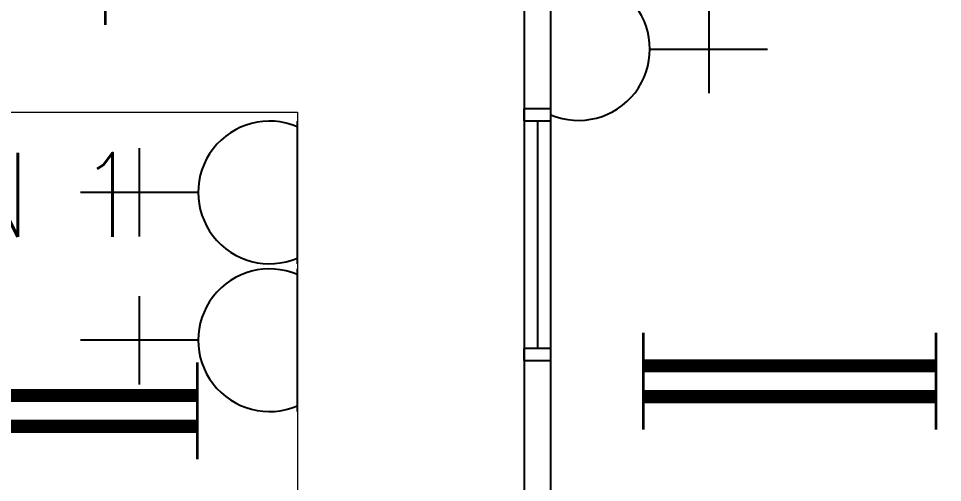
# Model space of a CAD drawing. Header units: inches. Extents: x 16928 to 514628, y -1471 to 241387.
# Drawn here: x 63051 to 66902, y 46766 to 48701 of the extents above; entities that cross this region are included whole.
import ezdxf
from ezdxf.enums import TextEntityAlignment as Align

# ---------------------------------------------------------------- set-up
doc = ezdxf.new("R2010")
doc.units = ezdxf.units.IN
doc.header["$MEASUREMENT"] = 0
doc.layers.add('1', color=8, linetype='Continuous', lineweight=9)
doc.layers.add('t3', color=8, linetype='Continuous', lineweight=25)
for name, color, linetype in [('dxt_text', 4, 'Continuous'), ('ELECT', 6, 'Continuous'), ('FITTING', 8, 'Continuous'), ('partition', 8, 'Continuous'), ('TB', 8, 'Continuous'), ('WIN', 9, 'Continuous')]:
    doc.layers.add(name, color=color, linetype=linetype)
doc.styles.add('LAILA', font='romans.shx', dxfattribs={"width": 0.85})

# ---------------------------------------------------------------- blocks, each defined once
blk = doc.blocks.new('YBC 2X36')
at = {"layer": 'FITTING', "color": 3}
for points, const_width in [([(-610, 200.9), (-610, -74.3)], 10.9), ([(610, 200.9), (610, -84.2)], 10.9), ([(-610, 63.3), (610, 63.3)], 54.6), ([(-610, 72.1), (-610, -203.2)], 10.9), ([(610, 72.1), (610, -203.2)], 10.9), ([(-610, -65.5), (610, -65.5)], 54.6)]:
    blk.add_lwpolyline(points, dxfattribs=dict(at, const_width=const_width))
blk = doc.blocks.new('13A SSO 300mm')
at = {"layer": 'ELECT', "color": 6}
for p, q in [((0, 413.8), (0, 904.4)), ((-184, 659.1), (184, 659.1)), ((-297.4, 0), (297.4, 0))]:
    blk.add_line(p, q, dxfattribs=at)
blk.add_arc((0, 116.3), 297.4, 336.9763, 203.0237, dxfattribs=at)

msp = doc.modelspace()

# ---------------------------------------------------------------- linework, layer by layer
at = {"layer": '1'}
msp.add_lwpolyline([(64213.6, 48310.5), (64213.6, 45310.5), (61213.6, 45310.5), (61213.6, 48310.5)], close=True, dxfattribs=at)
at = {"layer": 'partition'}
for p, q in [((65158.6, 49110.5), (65158.6, 44130.5)), ((65268.6, 49110.5), (65268.6, 44130.5))]:
    msp.add_line(p, q, dxfattribs=at)
at = {"layer": 'WIN'}
for p, q in [((65158.6, 48275), (65158.6, 48325)), ((65268.6, 48325), (65268.6, 48275)), ((65158.6, 48275), (65158.6, 47325)), ((65213.6, 48275), (65213.6, 47325)), ((65268.6, 48275), (65268.6, 47325)), ((65158.6, 47275), (65158.6, 47325)), ((65268.6, 47325), (65268.6, 47275))]:
    msp.add_line(p, q, dxfattribs=at)
for points in [[(65268.6, 48325), (65158.6, 48325)], [(65158.6, 48275), (65268.6, 48275)], [(65268.6, 47325), (65158.6, 47325)], [(65158.6, 47275), (65268.6, 47275)]]:
    msp.add_lwpolyline(points, dxfattribs=at)

# ---------------------------------------------------------------- block references
at = {"layer": 'dxt_text'}
for p in [(62802.6, 48876.6), (66264.6, 47190.1), (63186.3, 47066.1)]:
    msp.add_blockref('YBC 2X36', p, dxfattribs=at)
at = {"layer": 'TB', "color": 6, "linetype": 'Continuous'}
for p, rotation in [((65268.6, 48573.7), 270), ((64213.6, 47975.9), 89.99999999999999), ((64213.6, 47359.8), 89.99999999999999)]:
    msp.add_blockref('13A SSO 300mm', p, dxfattribs=dict(at, rotation=rotation))

# ---------------------------------------------------------------- texts
at = {"layer": 't3', "style": 'LAILA', "width": 0.85}
msp.add_text('PUSAT KEJURUTERAAN 1', height=350, dxfattribs=at).set_placement((58661.9, 48140.7), align=Align.TOP_LEFT)

doc.saveas('drawing.dxf')
